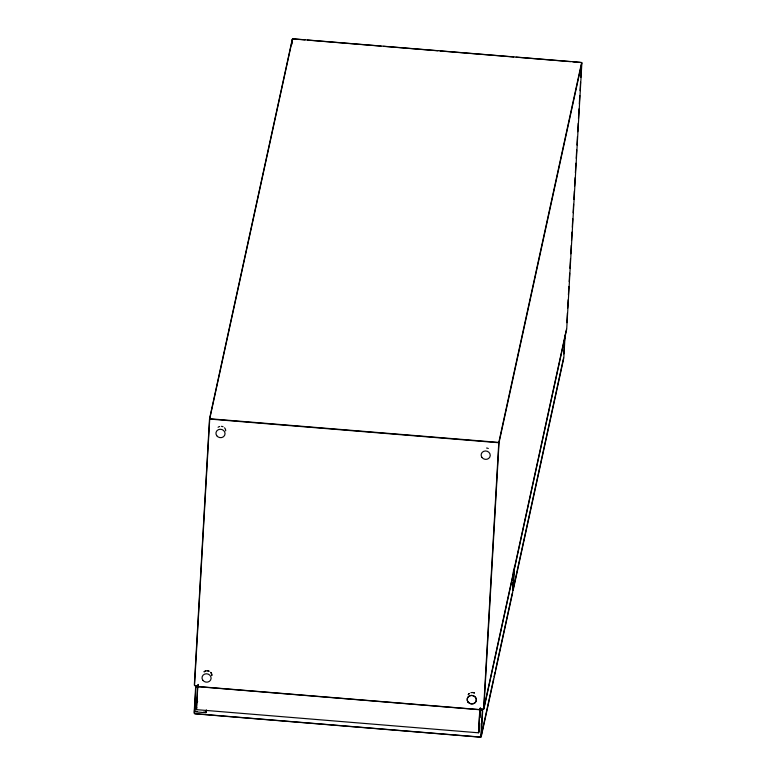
<?xml version="1.0" encoding="UTF-8"?>
<svg xmlns="http://www.w3.org/2000/svg" width="776" height="776" viewBox="0 0 776 776"><rect width="100%" height="100%" fill="white"/><g stroke="black" fill="none" stroke-linecap="round" stroke-linejoin="round"><path stroke-width="1.16" d="M194.33 685.14L209.481 419.263M194.553 685.257L209.704 419.38M194.136 713.125L195.63 686.973M194.417 711.514L194.951 702.018M194.407 713.26L195.901 687.109M194.689 710.903L195.164 702.59M196.357 709.409L197.647 686.77M196.483 709.477L197.773 686.838M206.067 712.523L206.203 710.156M206.212 712.484L206.348 710.108M292.048 44.125L292.329 39.295M478.482 732.563L479.772 709.924M478.627 732.525L479.917 709.875M479.539 728.344L479.81 723.581M480.15 717.616L480.625 709.274M480.887 736.715L482.371 710.564M481.198 736.618L482.691 710.476M483.603 708.924L498.755 443.048M483.875 708.847L499.026 442.97M512.519 585.007L512.655 582.601M512.567 586.171L512.771 582.563M513.324 572.93L513.46 570.525M512.558 589.692L512.965 582.563L512.858 587.51M513.305 576.616L513.702 569.487M513.615 574.259L513.79 569.4M512.684 592.204L513.974 569.623M513.149 590.07L514.507 566.296M563.764 353.953L564.171 346.814M564.511 340.877L564.783 336.124M563.832 357.649L565.112 335.067M566.839 322.709L567.392 313.038M567.663 308.208L568.148 299.749M568.42 294.919L568.905 286.451M569.177 281.62L569.662 273.162M569.933 268.331L570.486 258.66M570.767 253.82L571.243 245.361M571.524 240.531L571.999 232.072M572.281 227.232L572.766 218.774M573.105 212.731L573.59 204.272M573.862 199.442L574.347 190.983M574.618 186.143L575.103 177.685M575.375 172.854L575.928 163.183M576.209 158.352L576.684 149.894M576.966 145.054L577.441 136.595M577.722 131.765L578.198 123.306M578.479 118.466L579.032 108.805M579.303 103.965L579.788 95.506M580.06 90.676L580.545 82.217M580.817 77.377L581.302 68.918M566.722 328.869L581.874 62.992M209.52 418.827L292.31 39.11M209.782 418.613L292.571 38.907M197.676 686.527L198.113 684.51M197.812 686.42L198.258 684.403M196.367 709.507L196.803 707.499M206.076 712.698L206.309 712.155M498.832 442.281L581.622 62.565M499.065 442.524L581.864 62.817M479.946 709.642L480.383 707.625M478.491 732.728L478.928 730.711M483.885 708.052L566.412 329.519M478.637 732.622L479.51 728.586M483.885 709.022L566.674 329.315M480.907 737.074L493.526 679.204M494.04 676.837L495.069 672.113M495.583 669.746L512.325 592.98M512.858 590.526L563.463 358.425M481.217 736.831L512.635 592.728M513.169 590.284L563.774 358.173M292.94 38.8L581.321 62.41M292.95 38.936L305.017 39.915M307.432 40.119L381.026 46.143M383.441 46.337L437.742 50.789M440.157 50.983L513.76 57.007M516.166 57.201L570.467 61.653M572.882 61.847L580.118 62.439M210.092 418.778L498.473 442.378M210.054 419.098L498.435 442.708M194.873 685.596L198.491 685.897M479.626 708.905L483.254 709.206M194.883 685.732L198.501 686.023M479.636 709.041L483.254 709.332M196.357 686.391L482.032 709.778M197.967 686.682L479.597 709.739M196.318 686.779L198.753 687.041M479.587 709.962L482.022 710.166M195.416 701.174L197.657 701.436M195.29 701.756L197.521 701.94M195.271 701.931L197.502 702.115M196.658 709.662L478.288 732.787M194.844 711.262L197.075 711.447M203.768 711.99L205.999 712.174M194.708 711.767L205.873 712.756M194.786 713.658L480.46 737.045M194.795 713.813L480.47 737.2M218.085 427.285A4.569 4.19 12.3 0 1 219.618 426.499M221.373 426.325A4.569 4.19 12.3 0 1 223.1 426.781M224.516 427.818A4.569 4.19 12.3 0 1 225.68 430.884M204.098 671.764A4.656 4.268 12.3 0 1 205.65 670.968M207.444 670.784A4.656 4.268 12.3 0 1 209.19 671.259A4.569 4.19 12.3 0 0 204.156 671.793M211.829 675.43A4.656 4.268 12.3 0 0 210.645 672.307A4.569 4.19 12.3 0 1 211.751 675.392M486.571 448.033A4.569 4.19 12.3 0 1 488.298 448.499M469.296 693.472A4.656 4.268 12.3 0 0 468.209 694.782A4.569 4.19 12.3 0 1 469.354 693.502M472.642 692.493A4.656 4.268 12.3 0 1 474.388 692.968M470.886 692.716A4.569 4.19 12.3 0 1 474.359 692.997M216.737 435.724A4.569 4.19 12.3 0 0 224.603 435.414A4.569 4.19 12.3 0 0 220.132 429.264A4.569 4.19 12.3 0 0 216.737 435.724M202.808 680.232A4.569 4.19 12.3 0 0 210.674 679.922A4.569 4.19 12.3 0 0 206.203 673.772A4.569 4.19 12.3 0 0 202.808 680.232M481.935 457.433A4.569 4.19 12.3 0 0 489.801 457.132A4.569 4.19 12.3 0 0 485.33 450.972A4.569 4.19 12.3 0 0 481.935 457.433M467.947 701.95A4.656 4.268 12.3 0 0 475.95 701.64A4.656 4.268 12.3 0 0 471.401 695.374A4.656 4.268 12.3 0 0 467.947 701.95M468.006 701.94A4.569 4.19 12.3 0 0 475.872 701.63A4.569 4.19 12.3 0 0 471.401 695.48A4.569 4.19 12.3 0 0 468.006 701.94"/></g></svg>
